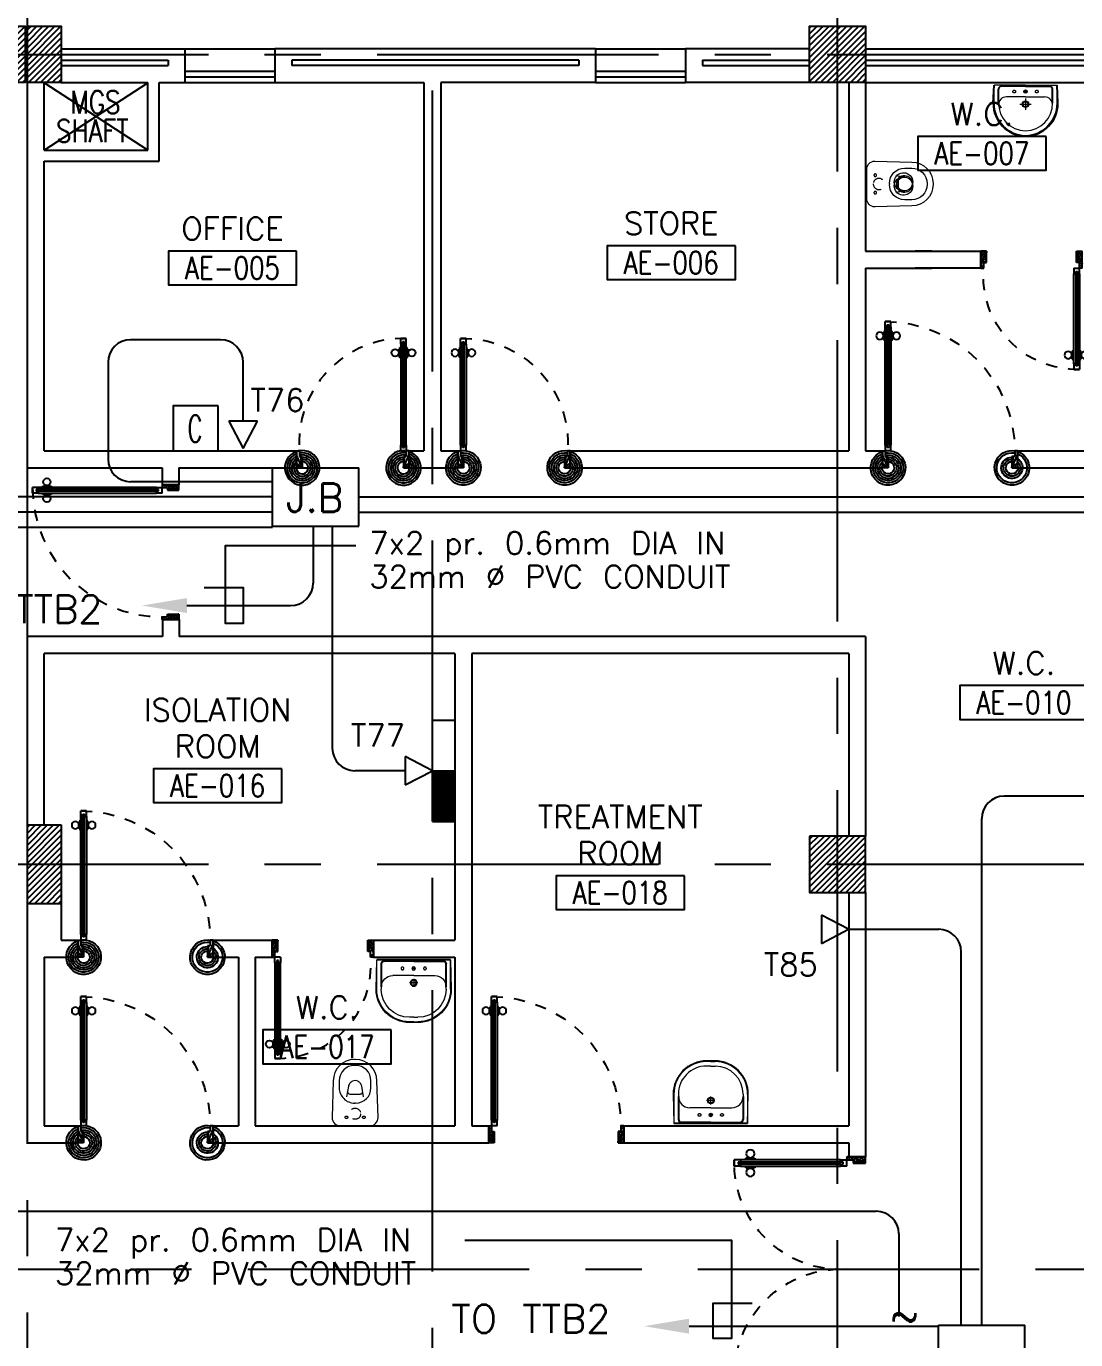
# Model space of a CAD drawing. Extents: x -1.4 to 90.6, y -12.3 to 78.9.
# Drawn here: x 52.18 to 61.51, y 54.03 to 65.71 of the extents above; entities that cross this region are included whole.
import ezdxf
from ezdxf.enums import TextEntityAlignment as Align

# ---------------------------------------------------------------- set-up
doc = ezdxf.new("R2010")
doc.units = 0
doc.header["$MEASUREMENT"] = 0
doc.header["$PDMODE"] = 3
doc.header["$PDSIZE"] = 0.1
for name, pattern in [('CENTERX2', [4, 2.5, -0.5, 0.5, -0.5]), ('DASHED', [0.75, 0.5, -0.25]), ('HIDDEN', [0.375, 0.25, -0.125]), ('HIDDEN2', [0.1875, 0.125, -0.0625])]:
    doc.linetypes.add(name, pattern=pattern)
doc.layers.get('0').update_dxf_attribs({"color": 11, "linetype": 'CONTINUOUS'})
doc.layers.get('DEFPOINTS').update_dxf_attribs({"color": 11, "linetype": 'CONTINUOUS'})
for name, color, linetype in [('AX-DIM', 11, 'CONTINUOUS'), ('AXES', 11, 'CENTERX2'), ('COL', 11, 'CONTINUOUS'), ('DOOR', 11, 'CONTINUOUS'), ('DOOR-DIM', 11, 'CONTINUOUS'), ('E-CLINE', 4, 'CONTINUOUS'), ('E-CO', 6, 'CONTINUOUS'), ('E-SOCKETS', 4, 'CONTINUOUS'), ('E-TEL', 4, 'CONTINUOUS'), ('E-TEXT', 2, 'CONTINUOUS'), ('E-WIRE', 4, 'CONTINUOUS'), ('FIX', 11, 'CONTINUOUS'), ('HAT', 11, 'CONTINUOUS'), ('INSUL', 11, 'CONTINUOUS'), ('RM-BOX', 11, 'CONTINUOUS'), ('RM-NAME', 11, 'CONTINUOUS'), ('RM-NO', 11, 'CONTINUOUS'), ('SHAFT', 11, 'CONTINUOUS'), ('WALL', 11, 'CONTINUOUS'), ('WIN', 11, 'CONTINUOUS')]:
    doc.layers.add(name, color=color, linetype=linetype)
doc.styles.add('ROMANS', font='ROMANS.shx', dxfattribs={"width": 0.6})
doc.styles.get("Standard").update_dxf_attribs({"font": 'TXT.shx'})
doc.dimstyles.new('STANDARD in', dxfattribs={"dimtxt": 0.2, "dimasz": 0.1, "dimexe": 0.07, "dimexo": 0.05, "dimgap": 0.1, "dimtad": 1, "dimdec": 0, "dimlfac": 1000, "dimzin": 0, "dimdsep": 46, "dimtxsty": 'ROMANS', "dimblk": 'ARCHTICK', "dimcen": 0.05, "dimdle": 0.05, "dimclrd": 7, "dimclre": 7, "dimclrt": 2, "dimadec": 0, "dimazin": 0, "dimtfac": 1, "dimtdec": 0, "dimtmove": 2, "dimatfit": 3, "dimldrblk": 'ARCHTICK', "dimfxl": 0, "dimtolj": 1, "dimtzin": 0, "dimarcsym": 0})

# ---------------------------------------------------------------- blocks, each defined once
blk = doc.blocks.new('_ARCHTICK')
at = {"color": 0, "linetype": 'ByBlock', "const_width": 0.15}
blk.add_lwpolyline([(-0.5, -0.5), (0.5, 0.5)], dxfattribs=at)
blk = doc.blocks.new('*D141')
at = {"layer": 'AX-DIM', "color": 7, "lineweight": -2}
for p, q in [((9.901, 65.571), (9.901, 77.77)), ((85.217, 76.329), (85.217, 77.77)), ((9.851, 77.7), (85.267, 77.7))]:
    blk.add_line(p, q, dxfattribs=at)
at = {"layer": 'DEFPOINTS', "color": 0}
for p in [(85.217, 77.7), (85.217, 76.279), (9.901, 65.521)]:
    blk.add_point(p, dxfattribs=at)
at = {"layer": 'AX-DIM', "color": 7, "lineweight": -2, "xscale": 0.1, "yscale": 0.1, "zscale": 0.1, "rotation": 180}
blk.add_blockref('_ARCHTICK', (9.901, 77.7), dxfattribs=at)
at = {"layer": 'AX-DIM', "color": 7, "lineweight": -2, "xscale": 0.1, "yscale": 0.1, "zscale": 0.1}
blk.add_blockref('_ARCHTICK', (85.217, 77.7), dxfattribs=at)
at = {"layer": 'AX-DIM', "color": 2, "insert": (47.559, 77.9), "char_height": 0.2, "attachment_point": 5, "style": 'ROMANS'}
blk.add_mtext('\\A1;75316', dxfattribs=at)
blk = doc.blocks.new('A$C24ED45A6')
at = {"layer": 'DOOR', "color": 0, "linetype": 'ByBlock'}
for p, q in [((909, 1055), (909, 990)), ((918, 1055), (909, 1055)), ((918, 978), (918, 1068)), ((925, 1068), (918, 1068)), ((918, 1055), (918, 990)), ((925, 1100), (925, 1150)), ((925, 1150), (975, 1150)), ((975, 1150), (925, 1150)), ((942, 1100), (925, 1100)), ((942, 1100), (942, 1120)), ((958, 1120), (942, 1120)), ((958, 1100), (958, 1120)), ((975, 1100), (958, 1100)), ((975, 1100), (975, 1150)), ((975, 1068), (982, 1068)), ((982, 978), (982, 1068)), ((982, 1055), (982, 990)), ((982, 1055), (991, 1055)), ((991, 1055), (991, 990)), ((918, 990), (909, 990)), ((925, 978), (918, 978)), ((975, 978), (982, 978)), ((982, 990), (991, 990)), ((0, 0), (0, 150)), ((0, 150), (25, 150)), ((25, 150), (25, 100)), ((925, 150), (925, 200)), ((925, 200), (942, 200)), ((925, 150), (975, 150)), ((942, 200), (942, 180)), ((942, 180), (958, 180)), ((958, 180), (958, 200)), ((958, 200), (975, 200)), ((975, 200), (975, 150)), ((1000, 150), (975, 150)), ((975, 150), (975, 100)), ((1000, 150), (1000, 0)), ((50, 0), (0, 0)), ((25, 100), (50, 100)), ((50, 100), (50, 0)), ((975, 100), (950, 100)), ((950, 100), (950, 0)), ((950, 0), (1000, 0))]:
    blk.add_line(p, q, dxfattribs=at)
at = {"layer": 'DOOR', "linetype": 'ByBlock'}
for p, q in [((925, 1100), (925, 200)), ((942, 200), (942, 1100)), ((958, 200), (958, 1100)), ((975, 200), (975, 1100))]:
    blk.add_line(p, q, dxfattribs=at)
at = {"layer": 'DOOR', "color": 9, "linetype": 'ByBlock'}
for p, q in [((50, 0), (0, 114)), ((50, 0), (0, 40)), ((50, 0), (37, 100)), ((950, 0), (1000, 114)), ((950, 0), (963, 100)), ((950, 0), (1000, 40))]:
    blk.add_line(p, q, dxfattribs=at)
at = {"layer": 'DOOR', "color": 0, "linetype": 'ByBlock'}
for centre in [(876, 1023), (1024, 1023)]:
    blk.add_circle(centre, 32.4, dxfattribs=at)
at = {"layer": 'DOOR', "linetype": 'HIDDEN', "ltscale": 0.5}
blk.add_arc((950, 222), 928, 88.456, 184.4816, dxfattribs=at)
at = {"layer": 'DOOR', "color": 9, "linetype": 'ByBlock'}
for centre, radius, start, end in [((50, 0), 154, 103.7142, 108.8947), ((50, 0), 134, 100.72, 111.8402), ((950, 0), 134, 68.1598, 79.28), ((950, 0), 154, 71.1053, 76.2858), ((50, 0), 114, 102.6226, 115.9162), ((50, 0), 94.4, 90, 121.9818), ((50, 0), 74.4, 90, 132.2236), ((50, 0), 54.4, 90, 156.7926), ((50, 0), 34.4, 90, 180), ((50, 0), 14.4, 90, 180), ((950, 0), 94.4, 58.0182, 90), ((950, 0), 74.4, 47.7764, 90), ((950, 0), 54.4, 23.2074, 90), ((950, 0), 34.4, 0, 90), ((950, 0), 14.4, 0, 90), ((950, 0), 114, 64.0838, 77.3774)]:
    blk.add_arc(centre, radius, start, end, dxfattribs=at)
at = {"layer": 'WALL'}
blk.add_line((1000, 0), (1000, 150), dxfattribs=at)
blk = doc.blocks.new('RM1')
at = {"layer": 'RM-BOX'}
blk.add_lwpolyline([(570, -200), (-570, -200), (-570, -500), (570, -500)], close=True, dxfattribs=at)
at = {"layer": 'RM-NAME', "style": 'ROMANS'}
for tag, p in [('ROOMNAME1', (0, 324)), ('ROOMNAME2', (0, 0))]:
    blk.add_attdef(tag, text='', height=200, dxfattribs=at).set_placement(p, align=Align.MIDDLE)
at = {"layer": 'RM-NO', "style": 'ROMANS', "width": 0.8}
blk.add_attdef('ROOMNO', text='', height=200, dxfattribs=at).set_placement((0, -350), align=Align.MIDDLE)
blk = doc.blocks.new('*X74')
at = {"color": 0}
for p, q in [((73379, 62348), (73832, 62801)), ((73379, 62401), (73779, 62801)), ((73379, 62454), (73726, 62801)), ((73379, 62507), (73673, 62801)), ((73379, 62560), (73620, 62801)), ((73379, 62614), (73567, 62801)), ((73379, 62667), (73514, 62801)), ((73379, 62720), (73461, 62801)), ((73379, 62773), (73408, 62801)), ((73385, 62301), (73879, 62795)), ((73438, 62301), (73879, 62742)), ((73491, 62301), (73879, 62689)), ((73544, 62301), (73879, 62636)), ((73597, 62301), (73879, 62583)), ((73650, 62301), (73879, 62530)), ((73703, 62301), (73879, 62477)), ((73756, 62301), (73879, 62424)), ((73809, 62301), (73879, 62371)), ((73862, 62301), (73879, 62318))]:
    blk.add_line(p, q, dxfattribs=at)
blk = doc.blocks.new('COL50')
at = {"layer": 'COL'}
blk.add_lwpolyline([(-250, 250), (-250, -250), (250, -250), (250, 250)], close=True, dxfattribs=at)
blk = doc.blocks.new('*X73')
at = {"color": 0}
for p, q in [((73379, 69508), (73872, 70001)), ((73379, 69561), (73819, 70001)), ((73379, 69614), (73766, 70001)), ((73379, 69667), (73713, 70001)), ((73379, 69720), (73660, 70001)), ((73379, 69773), (73607, 70001)), ((73379, 69826), (73554, 70001)), ((73379, 69879), (73501, 70001)), ((73379, 69932), (73448, 70001)), ((73379, 69985), (73395, 70001)), ((73425, 69501), (73879, 69955)), ((73478, 69501), (73879, 69902)), ((73532, 69501), (73879, 69849)), ((73585, 69501), (73879, 69796)), ((73638, 69501), (73879, 69743)), ((73691, 69501), (73879, 69690)), ((73744, 69501), (73879, 69637)), ((73797, 69501), (73879, 69584)), ((73850, 69501), (73879, 69531))]:
    blk.add_line(p, q, dxfattribs=at)
blk = doc.blocks.new('WC1')
at = {"layer": 'FIX', "lineweight": 20}
for p, q in [((35, 204), (-293, 194)), ((-230, 141), (-293, 141)), ((108, 0), (108, 131)), ((-482, 5), (-482, -5)), ((-429, 5), (-429, -5)), ((-289, 24), (-295, 0)), ((-295, 0), (-289, -24)), ((-150, 76), (-245, 60)), ((-94, 5), (-94, -5)), ((108, -131), (108, 0)), ((-245, -60), (-150, -76)), ((-293, -141), (-230, -141)), ((-293, -194), (35, -204)), ((32, -204), (35, -204))]:
    blk.add_line(p, q, dxfattribs=at)
at = {"layer": 'FIX', "linetype": 'Continuous', "lineweight": 20}
blk.add_line((-175, -47), (-175, 45), dxfattribs=at)
at = {"layer": 'FIX', "linetype": 'HIDDEN2', "lineweight": 20, "ltscale": 0.3}
blk.add_circle((0, 0), 49.8, dxfattribs=at)
at = {"layer": 'FIX', "linetype": 'HIDDEN', "lineweight": 20, "ltscale": 0.05}
for centre in [(32, 78), (32, -77)]:
    blk.add_circle(centre, 11.6, dxfattribs=at)
at = {"layer": 'FIX', "lineweight": 20}
for centre, radius, start, end in [((-293, 5), 189, 90, 180), ((-293, 5), 136, 90, 180), ((-230, 5), 136, 360, 90), ((35, 131), 73, 360, 90), ((-228, -7), 68.2, 128.9242, 152.8468), ((-219, -18), 82, 108.496, 128.9242), ((-293, -5), 189, 180, 270), ((-293, -5), 136, 180, 270), ((-228, 7), 68.2, 207.1532, 231.0758), ((-219, 18), 82, 231.0758, 251.504), ((-230, -5), 136, 270, 0), ((35, -131), 73, 270, 0)]:
    blk.add_arc(centre, radius, start, end, dxfattribs=at)
at = {"layer": 'FIX', "linetype": 'Continuous', "lineweight": 20}
for centre, start, end in [((-198, 46), 357.6662, 91.6121), ((-197, -46), 268.3879, 2.3338)]:
    blk.add_arc(centre, 22.3, start, end, dxfattribs=at)
blk = doc.blocks.new('C-300')
at = {"layer": 'HAT', "linetype": 'ByBlock', "ltscale": 0.3}
h = blk.add_hatch(dxfattribs=at)
h.set_pattern_fill('ANSI31', color=8, scale=300, style=0)
h.set_pattern_definition([(45, (-258496.182, -82361.005), (-26.5165043, 26.5165043), [])])
h.paths.add_polyline_path([(300, 500), (0, 500), (0, 250), (300, 250)])
h.paths.add_polyline_path([(300, 250), (0, 250), (0, 0), (300, 0)])
at = {"layer": 'COL'}
blk.add_lwpolyline([(0, 500), (300, 500), (300, 0), (0, 0)], close=True, dxfattribs=at)
blk = doc.blocks.new('C-300A')
at = {"layer": 'SHAFT', "color": 6, "linetype": 'ByBlock', "ltscale": 0.3}
for p in [(-300, 0), (20, 0)]:
    blk.add_blockref('C-300', p, dxfattribs=at)
blk = doc.blocks.new('DOOR100')
at = {"layer": 'DOOR', "color": 7, "linetype": 'ByBlock'}
for p, q in [((-75, 1250), (-75, 1300)), ((-75, 1300), (-25, 1300)), ((-25, 1300), (-75, 1300)), ((-25, 1250), (-25, 1300)), ((-91, 1205), (-91, 1140)), ((-82, 1205), (-91, 1205)), ((-82, 1128), (-82, 1218)), ((-75, 1218), (-82, 1218)), ((-82, 1205), (-82, 1140)), ((-58, 1250), (-75, 1250)), ((-58, 1250), (-58, 1270)), ((-42, 1270), (-58, 1270)), ((-42, 1250), (-42, 1270)), ((-25, 1250), (-42, 1250)), ((-25, 1218), (-18, 1218)), ((-18, 1128), (-18, 1218)), ((-18, 1205), (-18, 1140)), ((-18, 1205), (-9, 1205)), ((-9, 1205), (-9, 1140)), ((-82, 1140), (-91, 1140)), ((-75, 1128), (-82, 1128)), ((-25, 1128), (-18, 1128)), ((-18, 1140), (-9, 1140)), ((-1200, 0), (-1200, 150)), ((-1200, 150), (-1175, 150)), ((-1200, 150), (-1200, 0)), ((-1175, 150), (-1175, 100)), ((-75, 200), (-58, 200)), ((-75, 150), (-75, 200)), ((-75, 150), (-25, 150)), ((-58, 200), (-58, 180)), ((-58, 180), (-42, 180)), ((-42, 200), (-25, 200)), ((-42, 180), (-42, 200)), ((-25, 200), (-25, 150)), ((0, 150), (-25, 150)), ((-25, 150), (-25, 100)), ((0, 0), (0, 150)), ((0, 150), (0, 0)), ((-1150, 0), (-1200, 114)), ((-1150, 0), (-1200, 40)), ((-1150, 0), (-1200, 0)), ((-1175, 100), (-1150, 100)), ((-1150, 0), (-1163, 100)), ((-1150, 100), (-1150, 0)), ((-50, 0), (0, 114)), ((-50, 100), (-50, 0)), ((-50, 0), (-37, 100)), ((-25, 100), (-50, 100)), ((-50, 0), (0, 40)), ((-50, 0), (0, 0))]:
    blk.add_line(p, q, dxfattribs=at)
at = {"layer": 'DOOR', "linetype": 'ByBlock'}
for p, q in [((-75, 1250), (-75, 200)), ((-58, 200), (-58, 1250)), ((-42, 200), (-42, 1250)), ((-25, 200), (-25, 1250))]:
    blk.add_line(p, q, dxfattribs=at)
at = {"layer": 'DOOR', "color": 7, "linetype": 'ByBlock'}
for centre in [(-124, 1173), (24, 1173)]:
    blk.add_circle(centre, 32.4, dxfattribs=at)
at = {"layer": 'DOOR', "linetype": 'HIDDEN', "ltscale": 0.5}
blk.add_arc((-25, 150), 1150, 90, 180, dxfattribs=at)
at = {"layer": 'DOOR', "color": 7, "linetype": 'ByBlock'}
for centre, radius, start, end in [((-1150, 0), 154, 103.7142, 108.8947), ((-1150, 0), 134, 100.72, 111.8402), ((-50, 0), 134, 68.1598, 79.28), ((-50, 0), 154, 71.1053, 76.2858), ((-1150, 0), 94.4, 90, 121.9818), ((-1150, 0), 74.4, 90, 132.2236), ((-1150, 0), 54.4, 90, 156.7926), ((-1150, 0), 34.4, 90, 180), ((-1150, 0), 14.4, 90, 180), ((-50, 0), 94.4, 58.0182, 90), ((-50, 0), 74.4, 47.7764, 90), ((-50, 0), 54.4, 23.2074, 90), ((-50, 0), 34.4, 0, 90), ((-50, 0), 14.4, 0, 90), ((-50, 0), 114, 64.0838, 77.3774)]:
    blk.add_arc(centre, radius, start, end, dxfattribs=at)
blk = doc.blocks.new('DOOR90')
at = {"layer": 'DOOR', "color": 7, "linetype": 'ByBlock'}
for p, q in [((-150, 0), (0, 0)), ((-150, 0), (-150, -25)), ((0, -50), (-114, 0)), ((0, -50), (-40, 0)), ((0, -50), (0, 0)), ((-1000, -25), (-1050, -25)), ((-1050, -75), (-1050, -25)), ((-1050, -25), (-1050, -75)), ((-1000, -75), (-1050, -75)), ((-1000, -42), (-1020, -42)), ((-1020, -42), (-1020, -58)), ((-1000, -58), (-1020, -58)), ((-1000, -25), (-1000, -42)), ((-1000, -58), (-1000, -75)), ((-878, -18), (-968, -18)), ((-968, -25), (-968, -18)), ((-968, -75), (-968, -82)), ((-878, -82), (-968, -82)), ((-955, -9), (-890, -9)), ((-955, -18), (-955, -9)), ((-955, -18), (-890, -18)), ((-955, -82), (-890, -82)), ((-955, -82), (-955, -91)), ((-955, -91), (-890, -91)), ((-890, -18), (-890, -9)), ((-890, -82), (-890, -91)), ((-878, -25), (-878, -18)), ((-878, -75), (-878, -82)), ((-200, -25), (-150, -25)), ((-200, -42), (-200, -25)), ((-180, -42), (-200, -42)), ((-200, -58), (-180, -58)), ((-200, -75), (-200, -58)), ((-150, -75), (-200, -75)), ((-180, -58), (-180, -42)), ((-150, -25), (-100, -25)), ((-150, -75), (-150, -25)), ((-100, -25), (-100, -50)), ((0, -50), (-100, -37)), ((-100, -50), (0, -50)), ((-150, -875), (-100, -875)), ((-150, -900), (-150, -875)), ((-150, -900), (0, -900)), ((0, -900), (-150, -900)), ((0, -850), (-114, -900)), ((-100, -875), (-100, -850)), ((0, -850), (-100, -863)), ((-100, -850), (0, -850)), ((0, -850), (-40, -900)), ((0, -850), (0, -900))]:
    blk.add_line(p, q, dxfattribs=at)
at = {"layer": 'DOOR', "linetype": 'ByBlock'}
for p, q in [((-200, -25), (-1000, -25)), ((-200, -42), (-1000, -42)), ((-200, -58), (-1000, -58)), ((-1000, -75), (-200, -75))]:
    blk.add_line(p, q, dxfattribs=at)
at = {"layer": 'DOOR', "color": 7, "linetype": 'ByBlock'}
for centre in [(-923, 24), (-923, -124)]:
    blk.add_circle(centre, 32.4, dxfattribs=at)
for centre, radius, start, end in [((0, -50), 154, 161.1053, 166.2858), ((0, -50), 94.4, 148.0182, 180), ((0, -50), 134, 158.1598, 169.28), ((0, -50), 114, 154.0838, 167.3774), ((0, -50), 74.4, 137.7764, 180), ((0, -50), 54.4, 113.2074, 180), ((0, -50), 34.4, 90, 180), ((0, -50), 14.4, 90, 180), ((0, -850), 154, 193.7142, 198.8947), ((0, -850), 134, 190.72, 201.8402), ((0, -850), 94.4, 180, 211.9818), ((0, -850), 74.4, 180, 222.2236), ((0, -850), 54.4, 180, 246.7926), ((0, -850), 34.4, 180, 270), ((0, -850), 14.4, 180, 270)]:
    blk.add_arc(centre, radius, start, end, dxfattribs=at)
at = {"layer": 'DOOR', "linetype": 'HIDDEN', "ltscale": 0.5}
blk.add_arc((-222, -50), 828, 178.2701, 275.003, dxfattribs=at)
blk = doc.blocks.new('A$C49F1192B')
at = {"layer": 'DOOR', "color": 0, "linetype": 'ByBlock', "xscale": -1, "rotation": 270}
blk.add_blockref('DOOR100', (0, 1200), dxfattribs=at)
blk = doc.blocks.new('LAV1')
at = {"layer": 'FIX', "linetype": 'ByBlock'}
blk.add_line((-328, -25), (328, -25), dxfattribs=at)
at = {"layer": 'FIX', "linetype": 'Continuous', "lineweight": 20}
for p, q in [((-328, -285), (-328, -25)), ((328, -285), (328, -25)), ((0, -165), (-187, -165)), ((0, -165), (187, -165)), ((-288, -285), (-288, -265)), ((287, -285), (287, -265)), ((0, -535), (-38, -535)), ((0, -575), (-38, -575)), ((0, -535), (38, -535)), ((0, -575), (38, -575))]:
    blk.add_line(p, q, dxfattribs=at)
at = {"layer": 'FIX', "linetype": 'ByBlock', "ltscale": 0.3}
for p, q in [((-288, -265), (-288, -60)), ((0, -35), (-262, -35)), ((0, -35), (262, -35)), ((287, -265), (287, -60))]:
    blk.add_line(p, q, dxfattribs=at)
at = {"layer": 'FIX', "lineweight": 20}
for p, q in [((-16, -101), (15, -101)), ((0, -85), (0, -116))]:
    blk.add_line(p, q, dxfattribs=at)
at = {"layer": 'FIX', "linetype": 'DASHED', "lineweight": 20, "ltscale": 0.04}
for p, q in [((-36, -230), (37, -230)), ((0, -194), (0, -266))]:
    blk.add_line(p, q, dxfattribs=at)
at = {"layer": 'FIX', "linetype": 'Continuous', "lineweight": 20}
blk.add_lwpolyline([(295, -25), (0, -25), (-328, -25), (-334, -285, 0.414214), (-38, -582), (0, -582), (38, -582, 0.414214), (334, -285), (328, -25), (0, -25)], format="xyb", dxfattribs=at)
at = {"layer": 'FIX', "linetype": 'HIDDEN', "lineweight": 20, "ltscale": 0.05}
for centre in [(-100, -101), (100, -101)]:
    blk.add_circle(centre, 12.4, dxfattribs=at)
at = {"layer": 'FIX', "lineweight": 20}
for centre, radius in [((0, -101), 15.5), ((0, -230), 29.5), ((0, -230), 22.5)]:
    blk.add_circle(centre, radius, dxfattribs=at)
at = {"layer": 'FIX', "linetype": 'ByBlock', "ltscale": 0.3}
for centre, start, end in [((-262, -60), 90, 180), ((262, -60), 0, 90)]:
    blk.add_arc(centre, 25, start, end, dxfattribs=at)
at = {"layer": 'FIX', "linetype": 'Continuous', "lineweight": 20}
for centre, radius, start, end in [((-187, -265), 100, 90, 180), ((187, -265), 100, 0, 90), ((-38, -285), 290, 180, 270), ((-38, -285), 250, 180, 270), ((38, -285), 290, 270, 0), ((38, -285), 250, 270, 0)]:
    blk.add_arc(centre, radius, start, end, dxfattribs=at)
blk = doc.blocks.new('A$C272A55A0')
at = {"layer": 'DOOR', "color": 0, "linetype": 'ByBlock'}
for p, q in [((0, 900), (0, 1050)), ((50, 1050), (0, 1050)), ((25, 950), (50, 950)), ((25, 900), (25, 950)), ((50, 950), (50, 1050)), ((1750, 950), (1750, 1050)), ((1750, 1050), (1800, 1050)), ((1775, 950), (1750, 950)), ((1775, 900), (1775, 950)), ((1800, 1050), (1800, 900)), ((0, 900), (25, 900)), ((75, 900), (25, 900)), ((25, 850), (25, 900)), ((42, 850), (25, 850)), ((58, 870), (42, 870)), ((42, 870), (42, 850)), ((58, 850), (58, 870)), ((75, 850), (58, 850)), ((75, 900), (75, 850)), ((1725, 900), (1775, 900)), ((1725, 900), (1725, 850)), ((1725, 850), (1742, 850)), ((1742, 870), (1758, 870)), ((1742, 850), (1742, 870)), ((1758, 870), (1758, 850)), ((1758, 850), (1775, 850)), ((1800, 900), (1775, 900)), ((1775, 850), (1775, 900)), ((1718, 160), (1709, 160)), ((1709, 95), (1709, 160)), ((1725, 173), (1718, 173)), ((1718, 173), (1718, 83)), ((1718, 95), (1718, 160)), ((1775, 173), (1782, 173)), ((1782, 173), (1782, 83)), ((1782, 160), (1791, 160)), ((1782, 95), (1782, 160)), ((1791, 95), (1791, 160)), ((25, 50), (42, 50)), ((25, 50), (25, 0)), ((25, 0), (75, 0)), ((75, 0), (25, 0)), ((42, 50), (42, 30)), ((42, 30), (58, 30)), ((58, 50), (75, 50)), ((58, 50), (58, 30)), ((75, 50), (75, 0)), ((1718, 95), (1709, 95)), ((1725, 83), (1718, 83)), ((1742, 50), (1725, 50)), ((1725, 50), (1725, 0)), ((1775, 0), (1725, 0)), ((1725, 0), (1775, 0)), ((1742, 50), (1742, 30)), ((1758, 30), (1742, 30)), ((1775, 50), (1758, 50)), ((1758, 50), (1758, 30)), ((1775, 83), (1782, 83)), ((1775, 50), (1775, 0)), ((1782, 95), (1791, 95))]:
    blk.add_line(p, q, dxfattribs=at)
at = {"layer": 'DOOR', "color": 9, "linetype": 'ByBlock'}
for p, q in [((50, 1050), (0, 1010)), ((50, 1050), (0, 937)), ((50, 1050), (37, 950)), ((1750, 1050), (1800, 1010)), ((1750, 1050), (1800, 937)), ((1750, 1050), (1763, 950))]:
    blk.add_line(p, q, dxfattribs=at)
at = {"layer": 'DOOR', "linetype": 'ByBlock'}
for p, q in [((25, 850), (25, 50)), ((42, 850), (42, 50)), ((58, 850), (58, 50)), ((75, 50), (75, 850)), ((1725, 50), (1725, 850)), ((1742, 850), (1742, 50)), ((1758, 850), (1758, 50)), ((1775, 850), (1775, 50))]:
    blk.add_line(p, q, dxfattribs=at)
at = {"layer": 'DOOR', "color": 0, "linetype": 'ByBlock'}
for centre in [(1676, 128), (1824, 128)]:
    blk.add_circle(centre, 32.4, dxfattribs=at)
at = {"layer": 'DOOR', "color": 9, "linetype": 'ByBlock'}
for centre, radius, start, end in [((50, 1050), 54.4, 203.2074, 270), ((50, 1050), 74.4, 227.7764, 270), ((50, 1050), 94.4, 238.0182, 270), ((50, 1050), 114, 244.0838, 257.3774), ((50, 1050), 34.4, 180, 270), ((50, 1050), 14.4, 180, 270), ((1750, 1050), 14.4, 270, 0), ((1750, 1050), 34.4, 270, 0), ((1750, 1050), 54.4, 270, 336.7926), ((1750, 1050), 74.4, 270, 312.2236), ((1750, 1050), 94.4, 270, 301.9818), ((1750, 1050), 114, 282.6226, 295.9162), ((50, 1050), 134, 248.1598, 259.28), ((50, 1050), 154, 251.1053, 256.2858), ((1750, 1050), 134, 280.72, 291.8402), ((1750, 1050), 154, 283.7142, 288.8947)]:
    blk.add_arc(centre, radius, start, end, dxfattribs=at)
at = {"layer": 'DOOR', "linetype": 'HIDDEN', "ltscale": 0.5}
for centre, start, end in [((50, 851), 268.3174, 3.2965), ((1750, 851), 176.7035, 271.6826)]:
    blk.add_arc(centre, 851, start, end, dxfattribs=at)
at = {"layer": 'WALL', "linetype": 'ByBlock'}
blk.add_line((1800, 900), (1800, 1050), dxfattribs=at)
blk = doc.blocks.new('BHU')
at = {"color": 8}
for p, q in [((0, -311), (145, 1)), ((0, -340), (159, 1)), ((0, -370), (173, 1)), ((0, -399), (187, 1)), ((0, -281), (132, 1)), ((0, -251), (118, 1)), ((0, -15), (7, 1)), ((0, -44), (21, 1)), ((0, -74), (35, 1)), ((0, -104), (49, 1)), ((0, -133), (63, 1)), ((0, -163), (76, 1)), ((0, -192), (90, 1)), ((0, -222), (104, 1)), ((0, -429), (199, -1)), ((4, -450), (199, -31)), ((18, -450), (199, -61)), ((32, -450), (199, -90)), ((45, -450), (199, -120)), ((59, -450), (199, -149)), ((73, -450), (199, -179)), ((87, -450), (199, -208)), ((101, -450), (199, -238)), ((114, -450), (199, -268)), ((128, -450), (199, -297)), ((142, -450), (199, -327)), ((156, -450), (199, -356)), ((169, -450), (199, -386)), ((183, -450), (199, -416)), ((197, -450), (199, -445))]:
    blk.add_line(p, q, dxfattribs=at)
at = {"layer": 'E-SOCKETS'}
for p, q in [((0, 450), (199, 450)), ((0, -450), (0, 450)), ((199, 450), (199, -450))]:
    blk.add_line(p, q, dxfattribs=at)
at = {"layer": 'E-SOCKETS', "color": 4}
for p, q in [((0, 1), (199, 1)), ((0, -450), (199, -450))]:
    blk.add_line(p, q, dxfattribs=at)

msp = doc.modelspace()

# ---------------------------------------------------------------- hatches: boundary and pattern name
at = {"layer": 'HAT'}
h = msp.add_hatch(dxfattribs=at)
h.set_pattern_fill('ANSI31', color=256, scale=0.3, style=0)
h.set_pattern_definition([(45, (-331.253787, -4.27447), (-0.0265165043, 0.0265165043), [])])
h.paths.add_polyline_path([(52.4914, 58.2565), (52.4914, 58.6065), (52.1914, 58.6065), (52.1914, 58.2565)])
h.paths.add_polyline_path([(52.1914, 57.9065), (52.4914, 57.9065), (52.4914, 58.2565), (52.1914, 58.2565)])

# ---------------------------------------------------------------- linework, layer by layer
at = {"layer": 'AXES'}
for p, q in [((59.3914, -11.5849), (59.3914, 78.2497)), ((52.1914, -0.2278), (52.1914, 77.8997)), ((-0.7, 65.4565), (68.3914, 65.4565)), ((55.7914, 6.6365), (55.7914, 65.4565)), ((-0.7, 58.2565), (68.3914, 58.2565)), ((10.1514, 54.6565), (68.3914, 54.6565))]:
    msp.add_line(p, q, dxfattribs=at)
at = {"layer": 'COL'}
for points in [[(59.1414, 65.2065), (59.1414, 65.7065), (59.6414, 65.7065), (59.6414, 65.2065)], [(52.4914, 58.6065), (52.4914, 57.9065), (52.1914, 57.9065), (52.1914, 58.6065)]]:
    msp.add_lwpolyline(points, close=True, dxfattribs=at)
at = {"layer": 'E-CO', "color": 4}
msp.add_lwpolyline([(53.8882, 62.3315), (53.4882, 62.3315), (53.4882, 61.9315), (53.8882, 61.9315)], close=True, dxfattribs=at)
at = {"layer": 'E-TEL', "color": 4}
for p, q in [((54.2353, 62.1947), (53.9828, 62.1947)), ((53.9828, 62.1947), (54.1091, 61.9525)), ((54.1091, 61.9525), (54.2353, 62.1947)), ((54.1091, 61.9525), (54.1091, 61.9525)), ((54.3709, 61.2637), (54.3709, 61.7815)), ((54.3709, 61.7815), (55.137, 61.7815)), ((55.137, 61.2637), (55.137, 61.7815)), ((54.3709, 61.2637), (55.137, 61.2637)), ((55.5493, 59.2151), (55.5493, 58.9626)), ((55.7914, 59.0889), (55.5493, 59.2151)), ((55.5493, 58.9626), (55.7914, 59.0889)), ((55.7914, 59.0889), (55.7914, 59.0889)), ((59.2486, 57.8057), (59.2486, 57.5531)), ((59.4908, 57.6794), (59.2486, 57.8057)), ((59.2486, 57.5531), (59.4908, 57.6794)), ((59.4908, 57.6794), (59.4908, 57.6794)), ((60.29, 53.6407), (60.29, 54.1586)), ((60.29, 54.1586), (61.0561, 54.1586)), ((61.0561, 53.6407), (61.0561, 54.1586))]:
    msp.add_line(p, q, dxfattribs=at)
at = {"layer": 'E-TEXT', "color": 11}
for points in [[(55.1109, 61.0887), (53.9479, 61.0887), (53.9479, 60.4004), (54.1119, 60.4004), (54.1119, 60.7134), (53.763, 60.7134)], [(56.0802, 54.9141), (58.4496, 54.9141), (58.4496, 54.0417), (58.2855, 54.0417), (58.2855, 54.3547), (58.6344, 54.3547)]]:
    msp.add_lwpolyline(points, dxfattribs=at)
at = {"layer": 'E-WIRE', "color": 4}
for p, q in [((53.9091, 62.9195), (53.1084, 62.9195)), ((52.9084, 62.7195), (52.9084, 61.858)), ((54.1091, 62.1947), (54.1091, 62.7195)), ((54.3709, 61.658), (53.1084, 61.658)), ((54.3709, 61.5226), (47.5701, 61.5226)), ((55.137, 61.5226), (62.8612, 61.5226)), ((54.3709, 61.3872), (43.3718, 61.3872)), ((55.137, 61.3872), (65.59, 61.3872)), ((54.3709, 61.2518), (49.6828, 61.2518)), ((54.731, 61.2637), (54.731, 60.7569)), ((54.901, 61.2637), (54.901, 59.2889)), ((53.6089, 60.5569), (54.531, 60.5569)), ((65.0682, 58.8624), (60.8731, 58.8624)), ((60.6731, 54.1586), (60.6731, 58.6624)), ((41.1378, 55.1719), (59.7366, 55.1719)), ((59.9366, 54.9719), (59.9366, 54.2369)), ((58.073, 54.1505), (60.29, 54.1505))]:
    msp.add_line(p, q, dxfattribs=at)
at = {"layer": 'E-WIRE'}
for p, q in [((55.5493, 59.0889), (55.101, 59.0889)), ((59.4914, 57.6791), (60.2914, 57.6791)), ((60.4914, 54.1586), (60.4914, 57.4791))]:
    msp.add_line(p, q, dxfattribs=at)
at = {"layer": 'E-WIRE', "color": 4}
for centre, start, end in [((53.1084, 62.7195), 90, 180), ((53.9091, 62.7195), 0, 90), ((53.1084, 61.858), 180, 270), ((54.531, 60.7569), 270, 0), ((60.8731, 58.6624), 90, 180), ((59.7366, 54.9719), 360, 90)]:
    msp.add_arc(centre, 0.2, start, end, dxfattribs=at)
at = {"layer": 'E-WIRE'}
for centre, start, end in [((55.101, 59.2889), 180, 270), ((60.2914, 57.4791), 0, 90)]:
    msp.add_arc(centre, 0.2, start, end, dxfattribs=at)
at = {"layer": 'E-WIRE', "color": 4}
for points in [[(53.6089, 60.4902), (53.6089, 60.6236), (53.2089, 60.5569)], [(58.073, 54.0839), (58.073, 54.2172), (57.673, 54.1505)]]:
    msp.add_solid(points, dxfattribs=at)
at = {"layer": 'FIX', "color": 32, "linetype": 'ByBlock', "ltscale": 0.3}
for p, q in [((60.7757, 65.0235), (60.7827, 65.1835)), ((61.0627, 65.1735), (60.8477, 65.1735)), ((61.0627, 65.1735), (61.2777, 65.1735)), ((61.3497, 65.0235), (61.3427, 65.1835)), ((60.8227, 65.0235), (60.8227, 65.1485)), ((61.3027, 65.0235), (61.3027, 65.1485))]:
    msp.add_line(p, q, dxfattribs=at)
at = {"layer": 'FIX', "linetype": 'Continuous', "lineweight": 20}
for p, q in [((60.7827, 65.0235), (60.7827, 65.1835)), ((61.0627, 65.1835), (60.7827, 65.1835)), ((61.0627, 65.1835), (60.8154, 65.1835)), ((61.0627, 65.1835), (61.3427, 65.1835)), ((61.0627, 65.1835), (61.31, 65.1835)), ((61.3427, 65.0235), (61.3427, 65.1835)), ((61.0627, 65.0785), (60.8927, 65.0785)), ((61.0627, 65.0785), (61.2327, 65.0785))]:
    msp.add_line(p, q, dxfattribs=at)
at = {"layer": 'FIX', "color": 32, "lineweight": 20}
for p, q in [((61.0471, 65.126), (61.0782, 65.126)), ((61.0627, 65.1416), (61.0627, 65.1105))]:
    msp.add_line(p, q, dxfattribs=at)
at = {"layer": 'FIX', "color": 32, "linetype": 'DASHED', "lineweight": 20, "ltscale": 0.05}
for p, q in [((61.0631, 65.0635), (61.0631, 64.9635)), ((61.0631, 65.0635), (61.0631, 64.9635)), ((61.0131, 65.0135), (61.1131, 65.0135))]:
    msp.add_line(p, q, dxfattribs=at)
at = {"layer": 'FIX', "color": 32, "linetype": 'HIDDEN', "lineweight": 20, "ltscale": 0.05}
for centre in [(60.9627, 65.126), (61.1627, 65.126)]:
    msp.add_circle(centre, 0.0124, dxfattribs=at)
at = {"layer": 'FIX', "lineweight": 20}
for centre, radius in [((61.0631, 65.0135), 0.0295), ((61.0627, 65.126), 0.0155), ((61.0631, 65.0135), 0.0225)]:
    msp.add_circle(centre, radius, dxfattribs=at)
at = {"layer": 'FIX', "color": 32, "linetype": 'ByBlock', "ltscale": 0.3}
for centre, radius, start, end in [((60.8477, 65.1485), 0.025, 90, 180), ((61.2777, 65.1485), 0.025, 0, 90), ((61.0678, 65.0215), 0.2921, 179.60965, 269.00362), ((61.0576, 65.0215), 0.2921, 270.99638, 0.39035)]:
    msp.add_arc(centre, radius, start, end, dxfattribs=at)
at = {"layer": 'FIX', "linetype": 'Continuous', "lineweight": 20}
for centre, radius, start, end in [((60.8927, 65.0085), 0.07, 90, 180), ((61.2327, 65.0085), 0.07, 0, 90), ((61.0678, 65.0215), 0.2851, 179.60002, 268.97983), ((61.0677, 65.0215), 0.2451, 179.53434, 268.81866), ((61.0576, 65.0215), 0.2851, 271.02017, 0.39998), ((61.0576, 65.0215), 0.2451, 271.18134, 0.46566)]:
    msp.add_arc(centre, radius, start, end, dxfattribs=at)
at = {"layer": 'INSUL'}
for p, q in [((52.4914, 65.4065), (53.4414, 65.4065)), ((53.4414, 65.4065), (53.4414, 65.3565)), ((57.0914, 65.4065), (54.5414, 65.4065)), ((54.5414, 65.4065), (54.5414, 65.3565)), ((57.0914, 65.4065), (57.0914, 65.3565)), ((58.1914, 65.4065), (58.1914, 65.3565)), ((58.1914, 65.4065), (59.1414, 65.4065)), ((59.6414, 65.4065), (61.7414, 65.4065)), ((52.4914, 65.3565), (53.4414, 65.3565)), ((57.0914, 65.3565), (54.5414, 65.3565)), ((58.1914, 65.3565), (59.1414, 65.3565)), ((59.6414, 65.3565), (61.7414, 65.3565))]:
    msp.add_line(p, q, dxfattribs=at)
at = {"layer": 'SHAFT', "linetype": 'ByBlock'}
for p, q in [((53.2614, 64.6065), (52.3414, 65.2026)), ((52.3414, 64.6065), (53.2614, 65.2026))]:
    msp.add_line(p, q, dxfattribs=at)
at = {"layer": 'WALL'}
for p, q in [((52.4914, 65.5065), (53.5914, 65.5065)), ((53.5914, 65.5065), (53.5914, 65.2065)), ((53.5914, 65.5065), (53.5914, 65.2065)), ((57.2414, 65.5065), (54.3914, 65.5065)), ((54.3914, 65.5065), (54.3914, 65.2065)), ((54.3914, 65.5065), (54.3914, 65.2065)), ((57.2414, 65.5065), (57.2414, 65.2065)), ((59.1414, 65.5065), (58.0414, 65.5065)), ((58.0414, 65.5065), (58.0414, 65.2065)), ((59.6414, 65.5065), (61.8914, 65.5065)), ((52.1914, 61.7815), (52.1914, 65.2065)), ((52.3414, 64.6065), (52.3414, 65.2065)), ((52.4914, 65.2065), (53.2614, 65.2065)), ((53.2614, 64.6065), (53.2614, 65.2065)), ((53.3614, 64.5065), (53.3614, 65.2065)), ((53.3614, 65.2065), (53.5914, 65.2065)), ((54.3914, 65.2065), (55.7164, 65.2065)), ((55.7164, 65.2065), (55.7164, 61.9315)), ((57.2414, 65.2065), (55.8664, 65.2065)), ((55.8664, 65.2065), (55.8664, 61.9315)), ((59.1414, 65.2065), (58.0414, 65.2065)), ((59.4914, 65.2065), (59.4914, 61.9315)), ((59.6414, 65.2065), (61.7164, 65.2065)), ((59.6414, 65.2065), (59.6414, 63.7065)), ((52.3414, 64.6065), (53.2614, 64.6065)), ((52.3414, 61.9315), (52.3414, 64.5065)), ((52.3414, 64.5065), (53.3614, 64.5065)), ((59.6414, 63.7065), (60.6664, 63.7065)), ((60.2309, 63.7065), (60.0809, 63.7065)), ((60.6664, 63.7065), (60.6664, 63.5565)), ((60.6664, 63.555), (60.6664, 63.7065)), ((59.6414, 63.5565), (59.6414, 61.9315)), ((59.6414, 63.5565), (60.2309, 63.5565)), ((60.6664, 63.5565), (60.0809, 63.5565)), ((52.3414, 61.9315), (54.5841, 61.9315)), ((54.5841, 61.9315), (54.5841, 61.7815)), ((55.5841, 61.9315), (55.5841, 61.7815)), ((55.5841, 61.9315), (55.7164, 61.9315)), ((55.8664, 61.9315), (56.0164, 61.9315)), ((56.0164, 61.9315), (56.0164, 61.7815)), ((57.0164, 61.9315), (59.4914, 61.9315)), ((57.0164, 61.9315), (57.0164, 61.7815)), ((59.6414, 61.9315), (59.7914, 61.9315)), ((59.7914, 61.9315), (59.7914, 61.7815)), ((60.9914, 61.9315), (67.1164, 61.9315)), ((60.9914, 61.9315), (60.9914, 61.7815)), ((52.1914, 61.7815), (53.3878, 61.7815)), ((53.3878, 61.7815), (53.3881, 61.6315)), ((53.5378, 61.7819), (53.5381, 61.6315)), ((53.5378, 61.7815), (54.5841, 61.7815)), ((55.5841, 61.7815), (56.0164, 61.7815)), ((57.0164, 61.7815), (59.7914, 61.7815)), ((60.9914, 61.7815), (61.7164, 61.7815)), ((53.3881, 61.6315), (53.5381, 61.6315)), ((53.5411, 60.4315), (53.3911, 60.4315)), ((53.3911, 60.4315), (53.3914, 60.2815)), ((53.5411, 60.4315), (53.5414, 60.2815)), ((53.3914, 60.2815), (52.1914, 60.2815)), ((59.6414, 60.2815), (53.5414, 60.2815)), ((59.6414, 60.2815), (59.6414, 58.5065)), ((52.1914, 58.6065), (52.1914, 60.1315)), ((52.3414, 58.6065), (52.3414, 60.1315)), ((55.9914, 60.1315), (52.3414, 60.1315)), ((55.9914, 60.1315), (55.9914, 57.5815)), ((59.4914, 60.1315), (56.1414, 60.1315)), ((56.1414, 60.1315), (56.1414, 55.9315)), ((59.4914, 60.1315), (59.4914, 58.5065)), ((59.4914, 58.0065), (59.4914, 55.9315)), ((59.6414, 58.0065), (59.6414, 55.6565)), ((52.4914, 57.9065), (52.4914, 57.5815)), ((52.4914, 57.5815), (52.6414, 57.5815)), ((52.6414, 57.5815), (52.6414, 57.4315)), ((52.6414, 57.5815), (52.6414, 57.4315)), ((53.8414, 57.5815), (53.8414, 57.4315)), ((53.8414, 57.5815), (54.3664, 57.5815)), ((53.8414, 57.5815), (53.8414, 57.4315)), ((54.3664, 57.5815), (54.3664, 57.4315)), ((55.2664, 57.5815), (55.2664, 57.4315)), ((55.2664, 57.5815), (55.9914, 57.5815)), ((52.3414, 57.4315), (52.6414, 57.4315)), ((52.3414, 57.4315), (52.3414, 55.9315)), ((53.8414, 57.4315), (54.0664, 57.4315)), ((54.0664, 57.4315), (54.0664, 55.9315)), ((54.2164, 57.4315), (54.2164, 55.9315)), ((54.2164, 57.4315), (54.3664, 57.4315)), ((55.2664, 57.4315), (55.9914, 57.4315)), ((55.9914, 57.4315), (55.9914, 55.9315)), ((52.3414, 55.9315), (52.6414, 55.9315)), ((52.6414, 55.9315), (52.6414, 55.7815)), ((52.6414, 55.9315), (52.6414, 55.7815)), ((52.6414, 55.9315), (52.6414, 55.7815)), ((53.8414, 55.9315), (53.8414, 55.7815)), ((53.8414, 55.9315), (54.0664, 55.9315)), ((53.8414, 55.9315), (53.8414, 55.7815)), ((54.2164, 55.9315), (55.9914, 55.9315)), ((56.1414, 55.9315), (56.2914, 55.9315)), ((56.2914, 55.9315), (56.2914, 55.7815)), ((56.2914, 55.9315), (56.2914, 55.7815)), ((56.2914, 55.9315), (56.2914, 55.7815)), ((57.4914, 55.9315), (57.4914, 55.7815)), ((57.4914, 55.9315), (59.4914, 55.9315)), ((52.1914, 55.7815), (52.6414, 55.7815)), ((53.8414, 55.7815), (56.2914, 55.7815)), ((57.4914, 55.7815), (59.4914, 55.7815)), ((59.4914, 55.7815), (59.4914, 55.6565)), ((59.4914, 55.6565), (59.6414, 55.6565))]:
    msp.add_line(p, q, dxfattribs=at)
at = {"layer": 'WIN'}
for p, q in [((53.5914, 65.5065), (54.3914, 65.5065)), ((57.2414, 65.5065), (58.0414, 65.5065)), ((53.5914, 65.3065), (54.3914, 65.3065)), ((57.2414, 65.3065), (58.0414, 65.3065)), ((53.5914, 65.2565), (54.3914, 65.2565)), ((53.5914, 65.2065), (54.3914, 65.2065)), ((57.2414, 65.2565), (58.0414, 65.2565)), ((57.2414, 65.2065), (58.0414, 65.2065))]:
    msp.add_line(p, q, dxfattribs=at)

# ---------------------------------------------------------------- block references
at = {"layer": 'COL', "linetype": 'ByBlock', "xscale": 0.001000000047497451, "yscale": 0.0009999999892897904, "zscale": 0.001}
msp.add_blockref('C-300A', (52.1714, 65.2065), dxfattribs=at)
at = {"layer": 'COL', "xscale": 0.001000000047497451, "yscale": 0.0009999999892897904, "zscale": 0.001}
msp.add_blockref('COL50', (59.3914, 58.2565), dxfattribs=at)
at = {"layer": 'DOOR', "xscale": -0.001000000047497451, "yscale": 0.0009999999892897904, "zscale": 0.001}
for p in [(59.7914, 61.7815), (52.6414, 57.4315), (52.6414, 55.7815)]:
    msp.add_blockref('DOOR100', p, dxfattribs=at)
at = {"layer": 'DOOR', "color": 0, "yscale": 0.0009999999892897904, "zscale": 0.001}
for p, xscale in [((54.5841, 61.7815), 0.001000000047497451), ((57.0164, 61.7815), -0.001000000047497451)]:
    msp.add_blockref('A$C24ED45A6', p, dxfattribs=dict(at, xscale=xscale))
at = {"layer": 'DOOR', "xscale": 0.0009999999892897904, "yscale": 0.0009999999892897904, "zscale": 0.001, "rotation": 90}
msp.add_blockref('DOOR100', (53.5381, 61.6315), dxfattribs=at)
at = {"layer": 'DOOR', "color": 0}
for name, p, xscale, yscale, zscale, rotation in [('A$C49F1192B', (57.4914, 55.7815), 0.0009999999892897904, 0.0009999999892897904, 0.001, 90), ('A$C272A55A0', (58.4744, 53.6565), -0.001111111099210878, 0.001111111099210878, 0.001111111111111111, 270)]:
    msp.add_blockref(name, p, dxfattribs=dict(at, xscale=xscale, yscale=yscale, zscale=zscale, rotation=rotation))
at = {"layer": 'DOOR-DIM', "yscale": 0.0009999999892897904, "zscale": 0.001}
for p, xscale, rotation in [((61.5664, 63.7065), -0.0009999999892897904, 270), ((54.3664, 57.5815), 0.0009999999892897904, 90)]:
    msp.add_blockref('DOOR90', p, dxfattribs=dict(at, xscale=xscale, rotation=rotation))
at = {"layer": 'E-CLINE', "xscale": 0.0009999999892897904, "yscale": 0.0009999999892897904, "zscale": 0.001}
msp.add_blockref('BHU', (55.7921, 59.0877), dxfattribs=at)
at = {"layer": 'HAT', "xscale": 0.001000000047497451, "yscale": 0.0009999999892897904, "zscale": 0.001}
for name in ['*X73', '*X74']:
    msp.add_blockref(name, (-14.2378, -4.2945), dxfattribs=at)
for p, values in [((60.6747, 64.9263), {'ROOMNO': 'AE-007', 'ROOMNAME2': 'W.C.'}), ((54.0143, 63.9082), {'ROOMNO': 'AE-005', 'ROOMNAME2': 'OFFICE'}), ((57.9142, 63.9543), {'ROOMNO': 'AE-006', 'ROOMNAME2': 'STORE'}), ((61.0488, 60.045), {'ROOMNO': 'AE-010', 'ROOMNAME2': 'W.C.'}), ((53.8825, 59.3056), {'ROOMNO': 'AE-016', 'ROOMNAME2': 'ROOM', 'ROOMNAME1': 'ISOLATION'}), ((57.461, 58.3551), {'ROOMNO': 'AE-018', 'ROOMNAME2': 'ROOM', 'ROOMNAME1': 'TREATMENT'}), ((54.8552, 56.9842), {'ROOMNO': 'AE-017', 'ROOMNAME2': 'W.C.'})]:
    msp.add_blockref('RM1', p, dxfattribs=at).add_auto_attribs(values)
at = {"layer": 'WALL', "xscale": -0.001000000047497451, "yscale": 0.0009999999892897904, "zscale": 0.001}
for name, p in [('WC1', (59.7592, 64.3045)), ('LAV1', (55.625, 57.432))]:
    msp.add_blockref(name, p, dxfattribs=at)
at = {"layer": 'WALL', "yscale": 0.0009999999892897904, "zscale": 0.001}
for name, p, xscale, rotation in [('WC1', (55.1039, 56.0395), 0.0009999999892897904, 270), ('LAV1', (58.265, 55.9277), 0.001000000047497451, 180)]:
    msp.add_blockref(name, p, dxfattribs=dict(at, xscale=xscale, rotation=rotation))

# ---------------------------------------------------------------- texts
at = {"layer": 'E-CO', "color": 2, "style": 'ROMANS', "width": 0.6}
msp.add_text('C', height=0.24, dxfattribs=at).set_placement((53.6166, 62.0088))
at = {"layer": 'E-TEXT', "color": 4}
for s, height, p in [('T76', 0.2, (54.1742, 62.283, -2.4)), ('7x2 pr. 0.6mm DIA IN', 0.2, (55.2307, 61.0125, -2.4)), ('32mm %%C PVC CONDUIT', 0.2, (55.2307, 60.7144, -2.4)), ('TO TTB2', 0.25, (51.4465, 60.4005, -2.4)), ('T77', 0.2, (55.0668, 59.3027, -2.4)), ('T85', 0.2, (58.7368, 57.2654, -2.4)), ('7x2 pr. 0.6mm DIA IN', 0.2, (52.4374, 54.8188, -2.4)), ('32mm %%C PVC CONDUIT', 0.2, (52.4374, 54.5208, -2.4)), ('TO TTB2', 0.25, (55.9602, 54.0908, -2.4)), ('~', 0.25, (59.8597, 54.1223, -2.4))]:
    msp.add_text(s, height=height, dxfattribs=at).set_placement(p)
at = {"layer": 'E-TEXT', "color": 4, "style": 'ROMANS'}
msp.add_text('J.B', height=0.25249, dxfattribs=at).set_placement((54.7447, 61.5156), align=Align.MIDDLE)
at = {"layer": 'RM-NAME', "style": 'ROMANS', "width": 0.8}
for s, p in [('MGS', (52.7964, 65.0321)), ('SHAFT', (52.7697, 64.7765))]:
    msp.add_text(s, height=0.2, dxfattribs=at).set_placement(p, align=Align.MIDDLE)

# ---------------------------------------------------------------- dimensions: what is measured, and where the dimension line sits
at = {"layer": 'AX-DIM'}
dim = msp.add_linear_dim(base=(85.2175, 77.6995), p1=(9.9014, 65.5211), p2=(85.2175, 76.2795), dimstyle='STANDARD in', dxfattribs=at)
dim.commit()
dim.dimension.update_dxf_attribs({"geometry": '*D141', "text_midpoint": (47.5594, 77.8995)})

doc.saveas('drawing.dxf')
